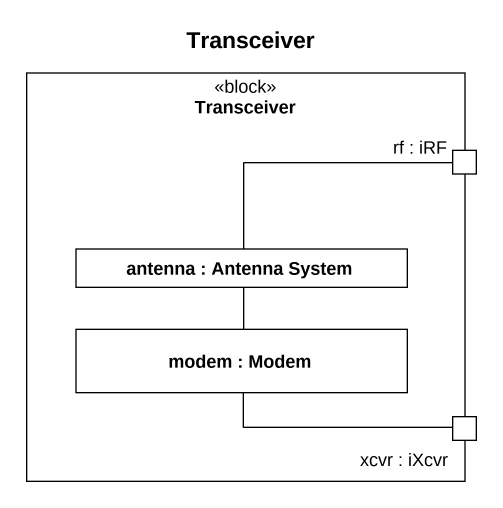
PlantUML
@startuml
title Transceiver
rectangle Transceiver <<block>> {
  port "rf : iRF" as rf_iRF
  rectangle "antenna : Antenna System" as antenna
  rectangle "modem : Modem" as modem
  port "xcvr : iXcvr" as xcvr_iXcvr
}
rf_iRF -left- antenna
antenna -- modem
xcvr_iXcvr -left- modem
@enduml
